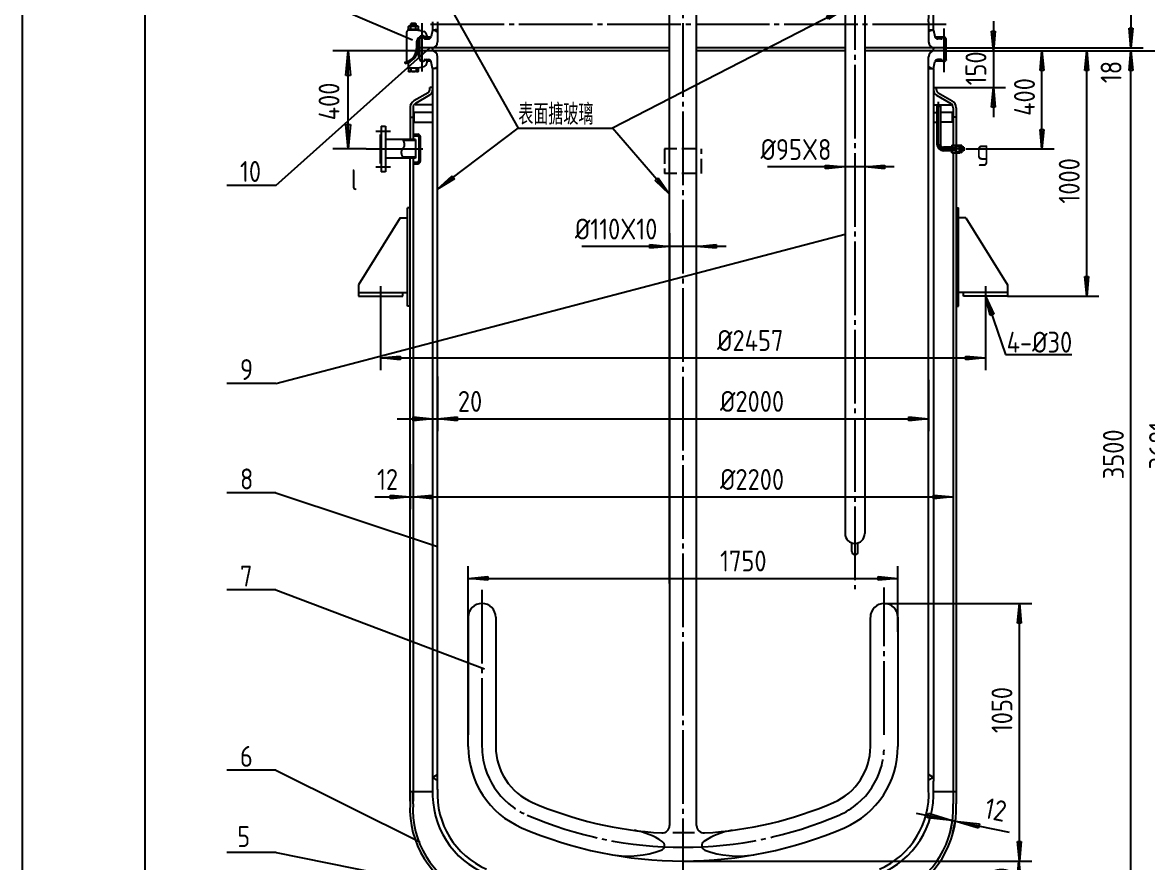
# Model space of a CAD drawing. Extents: x 900 to 66750, y -16816 to 61910.
# Drawn here: x 900.2 to 1129.3, y -3652.5 to -3481.4 of the extents above; entities that cross this region are included whole.
import ezdxf

# ---------------------------------------------------------------- set-up
doc = ezdxf.new("R2010")
doc.units = 0
doc.linetypes.add('DASHDOT', pattern=[18, 15, -1, 1, -1])
doc.linetypes.add('DASHED', pattern=[4, 3, -1])
doc.layers.get('0').update_dxf_attribs({"linetype": 'DASHDOT'})
for name, color, linetype in [('1', 7, 'CONTINUOUS'), ('11', 3, 'CONTINUOUS'), ('12', 7, 'CONTINUOUS'), ('13', 12, 'CONTINUOUS'), ('16', 134, 'CONTINUOUS'), ('2', 4, 'CONTINUOUS'), ('4', 2, 'DASHED'), ('5', 3, 'DASHDOT'), ('8', 3, 'CONTINUOUS')]:
    doc.layers.add(name, color=color, linetype=linetype)
doc.styles.get("Standard").update_dxf_attribs({"font": 'gbenor.shx', "bigfont": 'gbcbig.shx'})
doc.dimstyles.get("Standard").update_dxf_attribs({"dimtxt": 3.5, "dimasz": 4, "dimexe": 2, "dimexo": 0, "dimgap": 1, "dimtad": 1, "dimtoh": 1, "dimdec": 4, "dimzin": 0, "dimdsep": 46, "dimtxsty": 'Standard', "dimcen": 0, "dimadec": 0, "dimazin": 0, "dimtfac": 1, "dimtdec": 4, "dimtmove": 0, "dimatfit": 0, "dimfxl": 1, "dimtolj": 1, "dimtzin": 0, "dimarcsym": 0})

# ---------------------------------------------------------------- blocks, each defined once
blk = doc.blocks.new('Cadt1')
at = {"layer": '1'}
blk.add_line((925.15, -3924.96), (925.15, -3350.96), dxfattribs=at)
at = {"layer": '2'}
blk.add_line((900.15, -3934.96), (900.15, -3340.96), dxfattribs=at)
blk = doc.blocks.new('*D1')
at = {"layer": '8'}
for p, q in [((981.08, -3487.15), (963.37, -3487.15)), ((966.03, -3492.15), (966.49, -3487.15)), ((966.49, -3487.15), (966.96, -3492.15)), ((966.49, -3507.15), (966.49, -3487.15)), ((966.96, -3492.15), (966.03, -3492.15)), ((966.49, -3507.15), (966.03, -3502.15, 1)), ((966.03, -3502.15), (966.96, -3502.15)), ((966.96, -3502.15), (966.49, -3507.15)), ((970.17, -3507.15), (963.37, -3507.15))]:
    blk.add_line(p, q, dxfattribs=at)
at = {"layer": '12', "insert": (964.71, -3501.31), "char_height": 4.25, "width": 65536, "attachment_point": 7, "rotation": 90}
blk.add_mtext('400', dxfattribs=at)
blk = doc.blocks.new('*D2')
at = {"layer": '8'}
for p, q in [((1088.28, -3487.15), (1119.38, -3487.15)), ((1116.51, -3491.15), (1116.88, -3487.15)), ((1116.88, -3487.15), (1117.26, -3491.15)), ((1116.88, -3537.15), (1116.88, -3487.15)), ((1117.26, -3491.15), (1116.51, -3491.15)), ((1116.88, -3537.15), (1116.51, -3533.15, 1)), ((1116.51, -3533.15), (1117.26, -3533.15)), ((1117.26, -3533.15), (1116.88, -3537.15)), ((1100.78, -3537.15), (1119.38, -3537.15))]:
    blk.add_line(p, q, dxfattribs=at)
at = {"layer": '12', "insert": (1115.45, -3518.27), "char_height": 4.25, "width": 65536, "attachment_point": 7, "rotation": 90}
blk.add_mtext('1000', dxfattribs=at)
blk = doc.blocks.new('*D3')
at = {"layer": '8'}
for p, q in [((1088.28, -3487.15), (1128.38, -3487.15)), ((1125.51, -3491.15), (1125.88, -3487.15)), ((1125.88, -3487.15), (1126.26, -3491.15)), ((1125.88, -3662.16), (1125.88, -3487.15)), ((1126.26, -3491.15), (1125.51, -3491.15)), ((1125.88, -3662.16), (1125.51, -3658.16, 1)), ((1125.51, -3658.16), (1126.26, -3658.16)), ((1126.26, -3658.16), (1125.88, -3662.16)), ((1044, -3662.16), (1128.38, -3662.16))]:
    blk.add_line(p, q, dxfattribs=at)
at = {"layer": '12', "insert": (1124.45, -3574.41), "char_height": 4.25, "width": 65536, "attachment_point": 7, "rotation": 90}
blk.add_mtext('3500', dxfattribs=at)
blk = doc.blocks.new('*D6')
at = {"layer": '8'}
for p, q in [((1088.28, -3487.15), (1110.27, -3487.15)), ((1107.39, -3491.15), (1107.77, -3487.15)), ((1107.77, -3487.15), (1108.14, -3491.15)), ((1107.77, -3507.15), (1107.77, -3487.15)), ((1108.14, -3491.15), (1107.39, -3491.15)), ((1107.77, -3507.15), (1107.39, -3503.15, 1)), ((1107.39, -3503.15), (1108.14, -3503.15)), ((1108.14, -3503.15), (1107.77, -3507.15)), ((1092.28, -3507.15), (1110.27, -3507.15))]:
    blk.add_line(p, q, dxfattribs=at)
at = {"layer": '12', "insert": (1106.34, -3500.4), "char_height": 4.25, "width": 65536, "attachment_point": 7, "rotation": 90}
blk.add_mtext('400', dxfattribs=at)
blk = doc.blocks.new('Cadt8')
blk.add_line((983.25, -3481.7), (1088.84, -3481.7))
at = {"layer": '1'}
for p, q in [((983.68, -3481.28), (983.68, -3482.95)), ((984.68, -3481.28), (984.68, -3482.95)), ((1084.68, -3481.28), (1084.68, -3482.95)), ((1085.68, -3482.95), (1085.68, -3481.28, 1)), ((983.68, -3482.95), (984.08, -3482.95, 6.28)), ((1085.68, -3482.95), (1085.28, -3482.95, 6.28))]:
    blk.add_line(p, q, dxfattribs=at)
for centre, radius, start, end in [((1068.04, -3480.4), 17.67, 357.1457, 427.9066), ((1068.04, -3480.32), 16.67, 356.6917, 426.526)]:
    blk.add_arc(centre, radius, start, end, dxfattribs=at)
blk = doc.blocks.new('Cadt11')
at = {"layer": '8'}
for p, q in [((985.49, -3475.1), (987.78, -3478.4, 1)), ((987.12, -3478.77), (985.49, -3475.1)), ((985.49, -3475.1), (1001.13, -3502.91)), ((987.78, -3478.4), (987.12, -3478.77)), ((1001.13, -3502.91), (1020.33, -3502.91))]:
    blk.add_line(p, q, dxfattribs=at)
blk = doc.blocks.new('*D11')
at = {"layer": '8'}
for p, q in [((1082.14, -3642.39), (1101.06, -3646.27)), ((1084.49, -3643.35), (1084.68, -3642.43)), ((1084.68, -3642.43), (1089.48, -3643.89)), ((1089.48, -3643.89), (1084.49, -3643.35)), ((1089.53, -3643.68), (1088.86, -3646.96)), ((1090.1, -3643.8), (1089.43, -3647.07)), ((1090.06, -3644.01), (1095.05, -3644.56)), ((1094.86, -3645.48), (1090.06, -3644.01)), ((1095.05, -3644.56), (1094.86, -3645.48))]:
    blk.add_line(p, q, dxfattribs=at)
at = {"layer": '12', "insert": (1095.82, -3643.37), "char_height": 4.25, "width": 65536, "attachment_point": 7, "rotation": 348.4043}
blk.add_mtext('12', dxfattribs=at)
blk = doc.blocks.new('*D12')
at = {"layer": '8'}
for p, q in [((1034.68, -3652.16), (1105.58, -3652.16)), ((1102.71, -3656.16), (1103.08, -3652.16)), ((1103.08, -3652.16), (1103.46, -3656.16)), ((1103.08, -3652.16), (1103.08, -3662.16)), ((1103.46, -3656.16), (1102.71, -3656.16)), ((1103.08, -3662.16), (1102.71, -3658.16)), ((1102.71, -3658.16), (1103.46, -3658.16)), ((1103.46, -3658.16), (1103.08, -3662.16)), ((1044, -3662.16), (1105.58, -3662.16))]:
    blk.add_line(p, q, dxfattribs=at)
at = {"layer": '12', "insert": (1101.65, -3660.89), "char_height": 4.25, "width": 65536, "attachment_point": 7, "rotation": 90}
blk.add_mtext('200', dxfattribs=at)
blk = doc.blocks.new('Cadt14')
at = {"layer": '8'}
for p, q in [((1096.28, -3537.15), (1097.94, -3540.8, 1)), ((1097.23, -3541.05), (1096.28, -3537.15)), ((1096.28, -3537.15), (1100.38, -3549.01)), ((1097.94, -3540.8), (1097.23, -3541.05)), ((1100.38, -3549.01), (1113.88, -3549.01))]:
    blk.add_line(p, q, dxfattribs=at)
blk = doc.blocks.new('Cadt15')
at = {"layer": '11', "width": 65536, "attachment_point": 7}
for s, insert, char_height in [('l', (967, -3515.54), 4.25), ('1', (968.82, -3515.51), 2.55)]:
    blk.add_mtext(s, dxfattribs=dict(at, insert=insert, char_height=char_height))
blk = doc.blocks.new('Cadt16')
at = {"layer": '1'}
for p, q in [((983.68, -3635.9), (983.68, -3637.56, 1)), ((984.68, -3637.56), (984.68, -3635.9)), ((1084.68, -3637.56), (1084.68, -3635.9)), ((1085.68, -3637.56), (1085.68, -3635.9))]:
    blk.add_line(p, q, dxfattribs=at)
for centre, radius, start, end in [((1001.33, -3638.44), 17.67, 177.1457, 247.9066), ((1001.32, -3638.52), 16.67, 176.6917, 246.526), ((1068.04, -3638.52), 16.67, 293.474, 363.3083), ((1068.04, -3638.44), 17.67, 292.0934, 362.8543)]:
    blk.add_arc(centre, radius, start, end, dxfattribs=at)
blk = doc.blocks.new('*D16')
at = {"layer": '8'}
for p, q in [((990.93, -3605.46), (990.93, -3592.11)), ((1078.43, -3605.46), (1078.43, -3592.11)), ((990.93, -3594.61), (994.93, -3594.23, 1)), ((994.93, -3594.98), (990.93, -3594.61)), ((990.93, -3594.61), (1078.43, -3594.61)), ((994.93, -3594.23), (994.93, -3594.98)), ((1074.43, -3594.98), (1074.43, -3594.23)), ((1074.43, -3594.23), (1078.43, -3594.61)), ((1078.43, -3594.61), (1074.43, -3594.98))]:
    blk.add_line(p, q, dxfattribs=at)
at = {"layer": '12', "insert": (1042.22, -3593.18), "char_height": 4.25, "width": 65536, "attachment_point": 7}
blk.add_mtext('1750', dxfattribs=at)
blk = doc.blocks.new('*D17')
at = {"layer": '8'}
for p, q in [((983.68, -3553.45), (983.68, -3564.61)), ((984.68, -3553.45), (984.68, -3564.61)), ((1084.68, -3554.17), (1084.68, -3564.61)), ((976.48, -3562.11), (1084.68, -3562.11)), ((979.68, -3562.48), (979.68, -3561.73)), ((979.68, -3561.73), (983.68, -3562.11)), ((983.68, -3562.11), (979.68, -3562.48, 1)), ((984.68, -3562.11), (988.68, -3561.73)), ((988.68, -3562.48), (984.68, -3562.11)), ((988.68, -3561.73), (988.68, -3562.48)), ((1080.68, -3562.48), (1080.68, -3561.73)), ((1080.68, -3561.73), (1084.68, -3562.11)), ((1084.68, -3562.11), (1080.68, -3562.48))]:
    blk.add_line(p, q, dxfattribs=at)
at = {"layer": '12', "char_height": 4.25, "width": 65536, "attachment_point": 7}
for s, insert in [('20', (988.82, -3560.68)), ('%%c2000', (1042.21, -3560.68))]:
    blk.add_mtext(s, dxfattribs=dict(at, insert=insert))
blk = doc.blocks.new('*D18')
at = {"layer": '8'}
for p, q in [((979.08, -3571.31), (979.08, -3580.51)), ((979.68, -3571.45), (979.68, -3580.51)), ((1089.68, -3571.31), (1089.68, -3580.51)), ((971.88, -3578.01), (1089.68, -3578.01)), ((975.08, -3578.38), (975.08, -3577.63)), ((975.08, -3577.63), (979.08, -3578.01)), ((979.08, -3578.01), (975.08, -3578.38, 1)), ((979.68, -3578.01), (983.68, -3577.63)), ((983.68, -3578.38), (979.68, -3578.01)), ((983.68, -3577.63), (983.68, -3578.38)), ((1085.68, -3578.38), (1085.68, -3577.63)), ((1085.68, -3577.63), (1089.68, -3578.01)), ((1089.68, -3578.01), (1085.68, -3578.38))]:
    blk.add_line(p, q, dxfattribs=at)
at = {"layer": '12', "char_height": 4.25, "width": 65536, "attachment_point": 7}
for s, insert in [('12', (972.35, -3576.58)), ('%%c2200', (1042.21, -3576.58))]:
    blk.add_mtext(s, dxfattribs=dict(at, insert=insert))
blk = doc.blocks.new('*D19')
at = {"layer": '8'}
for p, q in [((973.08, -3538.35), (973.08, -3552.21)), ((1096.28, -3538.35), (1096.28, -3552.21)), ((973.08, -3549.71), (977.08, -3549.33, 1)), ((977.08, -3550.08), (973.08, -3549.71)), ((973.08, -3549.71), (1096.28, -3549.71)), ((977.08, -3549.33), (977.08, -3550.08)), ((1092.28, -3550.08), (1092.28, -3549.33)), ((1092.28, -3549.33), (1096.28, -3549.71)), ((1096.28, -3549.71), (1092.28, -3550.08))]:
    blk.add_line(p, q, dxfattribs=at)
at = {"layer": '12', "insert": (1041.61, -3548.28), "char_height": 4.25, "width": 65536, "attachment_point": 7}
blk.add_mtext('%%c2457', dxfattribs=at)
blk = doc.blocks.new('Cadt21')
at = {"layer": '2'}
for p, q in [((977.6, -3505.25), (977.61, -3505.26, 1)), ((977.61, -3505.26), (977.61, -3505.28)), ((977.61, -3505.28), (977.62, -3505.3)), ((977.62, -3505.3), (977.63, -3505.32)), ((977.63, -3505.32), (977.64, -3505.34)), ((977.64, -3505.34), (977.65, -3505.37)), ((977.65, -3505.37), (977.66, -3505.4)), ((977.66, -3505.4), (977.68, -3505.43)), ((977.68, -3505.43), (977.69, -3505.45)), ((977.69, -3505.45), (977.7, -3505.48)), ((977.3, -3507.68), (977.29, -3507.71)), ((977.29, -3507.71), (977.29, -3507.74)), ((977.29, -3507.74), (977.29, -3507.77)), ((977.31, -3507.62), (977.3, -3507.65)), ((977.3, -3507.65), (977.3, -3507.68)), ((977.32, -3507.57), (977.31, -3507.6)), ((977.31, -3507.6), (977.31, -3507.62)), ((977.33, -3507.51), (977.32, -3507.54)), ((977.32, -3507.54), (977.32, -3507.57)), ((977.34, -3507.49), (977.33, -3507.51)), ((977.35, -3507.46), (977.34, -3507.49)), ((977.36, -3507.43), (977.35, -3507.46)), ((977.37, -3507.41), (977.36, -3507.43)), ((977.38, -3507.38), (977.37, -3507.41)), ((977.39, -3507.36), (977.38, -3507.38)), ((977.4, -3507.34), (977.39, -3507.36)), ((977.42, -3507.31), (977.4, -3507.34)), ((977.43, -3507.29), (977.42, -3507.31)), ((977.44, -3507.27), (977.43, -3507.29)), ((977.46, -3507.24), (977.44, -3507.27)), ((977.47, -3507.22), (977.46, -3507.24)), ((977.49, -3507.2), (977.47, -3507.22)), ((977.5, -3507.18), (977.49, -3507.2)), ((977.52, -3507.16), (977.5, -3507.18)), ((977.53, -3507.14), (977.52, -3507.16)), ((977.55, -3507.12), (977.53, -3507.14)), ((977.56, -3507.09), (977.55, -3507.12)), ((977.58, -3507.07), (977.56, -3507.09)), ((977.59, -3507.05), (977.58, -3507.07)), ((977.61, -3507.03), (977.59, -3507.05)), ((977.62, -3507.01), (977.61, -3507.03)), ((977.64, -3506.99), (977.62, -3507.01)), ((977.65, -3506.97), (977.64, -3506.99)), ((977.67, -3506.95), (977.65, -3506.97)), ((977.68, -3506.93), (977.67, -3506.95)), ((977.7, -3506.91), (977.68, -3506.93)), ((977.7, -3505.48), (977.71, -3505.51)), ((977.71, -3506.88), (977.7, -3506.91)), ((977.71, -3505.51), (977.72, -3505.54)), ((977.73, -3506.86), (977.71, -3506.88)), ((977.72, -3505.54), (977.73, -3505.57)), ((977.73, -3505.57), (977.74, -3505.6)), ((977.74, -3506.84), (977.73, -3506.86)), ((977.74, -3505.6), (977.76, -3505.63)), ((977.75, -3506.82), (977.74, -3506.84)), ((977.77, -3506.8), (977.75, -3506.82)), ((977.76, -3505.63), (977.77, -3505.67)), ((977.77, -3505.67), (977.78, -3505.7)), ((977.78, -3506.77), (977.77, -3506.8)), ((977.78, -3505.7), (977.79, -3505.73)), ((977.79, -3506.75), (977.78, -3506.77)), ((977.79, -3505.73), (977.8, -3505.76)), ((977.8, -3506.73), (977.79, -3506.75)), ((977.8, -3505.76), (977.81, -3505.79)), ((977.81, -3506.71), (977.8, -3506.73)), ((977.81, -3505.79), (977.82, -3505.83)), ((977.82, -3506.68), (977.81, -3506.71)), ((977.82, -3505.83), (977.83, -3505.86)), ((977.83, -3506.66), (977.82, -3506.68)), ((977.83, -3505.86), (977.84, -3505.89)), ((977.84, -3506.64), (977.83, -3506.66)), ((977.84, -3505.89), (977.85, -3505.92)), ((977.85, -3506.61), (977.84, -3506.64)), ((977.85, -3505.92), (977.85, -3505.96)), ((977.85, -3505.96), (977.86, -3505.99)), ((977.86, -3506.59), (977.85, -3506.61)), ((977.86, -3505.99), (977.87, -3506.02)), ((977.87, -3506.56), (977.86, -3506.59)), ((977.87, -3506.02), (977.87, -3506.05)), ((977.87, -3506.05), (977.88, -3506.08)), ((977.88, -3506.51), (977.87, -3506.54)), ((977.87, -3506.54), (977.87, -3506.56)), ((977.88, -3506.08), (977.88, -3506.11)), ((977.88, -3506.11), (977.89, -3506.14)), ((977.89, -3506.49), (977.88, -3506.51)), ((977.89, -3506.14), (977.89, -3506.17)), ((977.89, -3506.17), (977.89, -3506.2)), ((977.89, -3506.2), (977.9, -3506.23)), ((977.9, -3506.4), (977.89, -3506.43)), ((977.89, -3506.43), (977.89, -3506.46)), ((977.89, -3506.46), (977.89, -3506.49)), ((977.9, -3506.23), (977.9, -3506.26)), ((977.9, -3506.26), (977.9, -3506.29)), ((977.9, -3506.29), (977.9, -3506.32)), ((977.9, -3506.32), (977.9, -3506.35)), ((977.9, -3506.35), (977.9, -3506.38)), ((977.9, -3506.38), (977.9, -3506.4)), ((977.29, -3507.77), (977.29, -3507.8)), ((977.29, -3507.8), (977.29, -3507.83)), ((977.29, -3507.83), (977.29, -3507.87)), ((977.29, -3507.87), (977.29, -3507.9)), ((977.29, -3507.9), (977.29, -3507.93)), ((977.29, -3507.93), (977.29, -3507.96)), ((977.29, -3507.96), (977.29, -3508)), ((977.29, -3508), (977.3, -3508.03)), ((977.3, -3508.03), (977.3, -3508.06)), ((977.3, -3508.06), (977.31, -3508.1)), ((977.31, -3508.1), (977.32, -3508.13)), ((977.32, -3508.13), (977.32, -3508.17)), ((977.32, -3508.17), (977.33, -3508.2)), ((977.33, -3508.2), (977.34, -3508.23)), ((977.34, -3508.23), (977.35, -3508.27)), ((977.35, -3508.27), (977.35, -3508.3)), ((977.35, -3508.3), (977.36, -3508.33)), ((977.36, -3508.33), (977.37, -3508.36)), ((977.37, -3508.36), (977.38, -3508.39)), ((977.38, -3508.39), (977.39, -3508.43)), ((977.39, -3508.43), (977.41, -3508.47)), ((977.41, -3508.47), (977.43, -3508.51)), ((977.43, -3508.51), (977.45, -3508.57)), ((977.45, -3508.57), (977.47, -3508.62)), ((977.47, -3508.62), (977.5, -3508.69)), ((977.5, -3508.69), (977.53, -3508.75)), ((977.53, -3508.75), (977.56, -3508.82)), ((977.56, -3508.82), (977.59, -3508.88)), ((977.59, -3508.88), (977.62, -3508.94)), ((977.62, -3508.94), (977.65, -3509)), ((977.65, -3509), (977.67, -3509.05))]:
    blk.add_line(p, q, dxfattribs=at)
blk = doc.blocks.new('*D21')
at = {"layer": '8'}
for p, q in [((1043.43, -3527.01), (1014.08, -3527.01)), ((1027.93, -3527.38), (1027.93, -3526.63)), ((1027.93, -3526.63), (1031.93, -3527.01)), ((1031.93, -3527.01), (1027.93, -3527.38, 1)), ((1037.43, -3527.01), (1041.43, -3526.63)), ((1041.43, -3527.38), (1037.43, -3527.01)), ((1041.43, -3526.63), (1041.43, -3527.38))]:
    blk.add_line(p, q, dxfattribs=at)
at = {"layer": '12', "insert": (1012.65, -3525.58), "char_height": 4.25, "width": 65536, "attachment_point": 7}
blk.add_mtext('%%c110X10', dxfattribs=at)
blk = doc.blocks.new('*D22')
at = {"layer": '8'}
for p, q in [((1077.68, -3510.81), (1051.88, -3510.81)), ((1063.68, -3511.18), (1063.68, -3510.43)), ((1063.68, -3510.43), (1067.68, -3510.81)), ((1067.68, -3510.81), (1063.68, -3511.18, 1)), ((1071.68, -3510.81), (1075.68, -3510.43)), ((1075.68, -3511.18), (1071.68, -3510.81)), ((1075.68, -3510.43), (1075.68, -3511.18))]:
    blk.add_line(p, q, dxfattribs=at)
at = {"layer": '12', "insert": (1050.45, -3509.38), "char_height": 4.25, "width": 65536, "attachment_point": 7}
blk.add_mtext('%%c95X8', dxfattribs=at)
blk = doc.blocks.new('Cadt24')
at = {"layer": '8'}
for p, q in [((984.68, -3515.32), (1001.13, -3502.91)), ((984.68, -3515.32), (987.65, -3512.61, 1)), ((988.1, -3513.21), (984.68, -3515.32)), ((987.65, -3512.61), (988.1, -3513.21))]:
    blk.add_line(p, q, dxfattribs=at)
blk = doc.blocks.new('Cadt25')
at = {"layer": '8'}
for p, q in [((1031.93, -3516.32), (1020.33, -3502.91)), ((1029.03, -3513.54), (1029.6, -3513.05)), ((1031.93, -3516.32), (1029.03, -3513.54, 1)), ((1029.6, -3513.05), (1031.93, -3516.32))]:
    blk.add_line(p, q, dxfattribs=at)
blk = doc.blocks.new('*D26')
at = {"layer": '8'}
for p, q in [((1097.88, -3481.15), (1097.88, -3500.65)), ((1097.88, -3487.15), (1097.51, -3483.15, 1)), ((1097.51, -3483.15), (1098.26, -3483.15)), ((1098.26, -3483.15), (1097.88, -3487.15)), ((1088.28, -3487.15), (1100.38, -3487.15)), ((1086.28, -3494.65), (1100.38, -3494.65)), ((1097.51, -3498.65), (1097.88, -3494.65)), ((1097.88, -3494.65), (1098.26, -3498.65)), ((1098.26, -3498.65), (1097.51, -3498.65))]:
    blk.add_line(p, q, dxfattribs=at)
at = {"layer": '12', "insert": (1096.45, -3494.2), "char_height": 4.25, "width": 65536, "attachment_point": 7, "rotation": 90}
blk.add_mtext('150', dxfattribs=at)
blk = doc.blocks.new('Cadt28')
at = {"layer": '8'}
for p, q in [((1067.68, -3478.52), (1020.33, -3502.91)), ((1063.95, -3480.02), (1067.68, -3478.52)), ((1064.3, -3480.68), (1063.95, -3480.02)), ((1067.68, -3478.52), (1064.3, -3480.68, 1))]:
    blk.add_line(p, q, dxfattribs=at)
blk = doc.blocks.new('Cadt29')
blk.add_line((981.58, -3491.35), (981.58, -3481.5))
at = {"layer": '1'}
for p, q in [((978.78, -3482.11), (978.73, -3482.21)), ((978.73, -3482.83), (978.73, -3482.21, 6.28)), ((978.73, -3482.83), (978.73, -3482.21)), ((978.78, -3482.11), (980.76, -3482.11)), ((979.33, -3481.58), (979.23, -3481.68)), ((979.23, -3481.68), (980.31, -3481.68)), ((979.23, -3482.11), (979.23, -3481.68)), ((979.25, -3482.83), (979.25, -3482.24)), ((980.21, -3481.58), (979.33, -3481.58)), ((980.21, -3481.58), (980.31, -3481.68)), ((980.29, -3482.83), (980.29, -3482.24)), ((980.31, -3482.11), (980.31, -3481.68)), ((980.76, -3482.11), (980.81, -3482.21)), ((980.81, -3482.83), (980.81, -3482.21, 6.28)), ((980.81, -3482.83), (980.81, -3482.21)), ((978.68, -3482.97), (978.34, -3483.37, 6.28)), ((978.34, -3483.37), (978.34, -3489.36, 6.28)), ((978.87, -3482.83), (978.61, -3482.83)), ((978.68, -3482.97), (978.61, -3482.97)), ((978.62, -3482.83), (978.62, -3482.95)), ((980.67, -3482.97), (978.68, -3482.97)), ((978.73, -3482.83), (980.81, -3482.83)), ((980.67, -3482.83), (978.87, -3482.83)), ((980.67, -3482.83), (980.93, -3482.83)), ((980.67, -3482.97), (980.93, -3482.97)), ((980.86, -3482.97), (981.87, -3483.22, 6.28)), ((980.93, -3482.83), (980.93, -3482.98)), ((982.2, -3484.73), (982.36, -3484.73, 6.28)), ((982.49, -3484.01), (982.49, -3484.6)), ((980.36, -3485.72), (980.36, -3486.71)), ((980.65, -3485.72), (980.65, -3486.71)), ((980.66, -3487.54), (980.65, -3485.72)), ((982.16, -3488.96), (982.3, -3488.96)), ((982.5, -3489.16), (982.5, -3489.6, 6.28)), ((978.07, -3489.73), (978.07, -3489.43, 6.28)), ((978.76, -3490.66), (978.75, -3489.54, 6.28)), ((979.29, -3490.66), (978.76, -3490.66)), ((978.76, -3490.66), (978.76, -3491.32)), ((980.82, -3490.66), (978.76, -3490.66)), ((978.79, -3491.38), (978.76, -3491.32, 6.28)), ((980.77, -3491.38), (978.79, -3491.38)), ((979.17, -3490.66), (979.17, -3490.66)), ((979.26, -3490.66), (979.26, -3491.25)), ((979.29, -3490.66), (979.29, -3490.66)), ((980.26, -3490.66), (980.26, -3490.66, 1)), ((980.26, -3490.66), (980.66, -3490.66)), ((980.3, -3490.66), (980.3, -3491.25)), ((980.39, -3490.66), (980.39, -3490.66)), ((981.86, -3490.39), (980.66, -3490.66)), ((980.77, -3491.38), (980.82, -3491.28, 6.28)), ((980.82, -3491.28), (980.82, -3490.66, 6.28))]:
    blk.add_line(p, q, dxfattribs=at)
for centre, radius, start, end in [((978.99, -3482.42), 0.315, 34.6147, 145.3853), ((979.77, -3483.16), 1.06, 60.5915, 119.4085), ((980.55, -3482.42), 0.315, 34.6147, 145.3853), ((982.18, -3485.72), 1.82, 128.377, 180), ((982.18, -3485.72), 1.53, 128.377, 180), ((981.61, -3485.01), 0.909, 20.5268, 129.9796), ((981.61, -3485.01), 0.612, 30, 129.9796), ((981.68, -3484.01), 0.817, 0, 75.9638), ((982.2, -3484.67), 0.0681, 210, 270), ((982.36, -3484.6), 0.136, 270, 360), ((977.59, -3486.71), 3.06, 278.949, 360), ((977.59, -3486.71), 2.77, 279.9163, 360), ((984.54, -3487.2), 3.9, 184.9908, 206.8948), ((981.62, -3488.69), 0.612, 206.8948, 333.6122), ((982.3, -3489.16), 0.204, 0, 90), ((979, -3491.07), 0.315, 219.3839, 325.3853), ((979.78, -3490.33), 1.06, 240.5915, 299.4085), ((980.56, -3491.07), 0.315, 214.6147, 325.3853), ((981.68, -3489.6), 0.817, 282.5288, 360)]:
    blk.add_arc(centre, radius, start, end, dxfattribs=at)
at = {"layer": '16'}
blk.add_line((978.93, -3482.95), (978.87, -3482.95), dxfattribs=at)
at = {"layer": '2'}
for p, q in [((979.35, -3482.11), (979.35, -3481.58, 6.28)), ((980.19, -3482.11), (980.19, -3481.58))]:
    blk.add_line(p, q, dxfattribs=at)
blk = doc.blocks.new('Cadt32')
at = {"layer": '1'}
for p, q in [((979.08, -3638.1), (979.08, -3640.52, 1)), ((983.68, -3638.1), (979.08, -3638.1, 6.28)), ((979.68, -3640.52), (979.68, -3638.1)), ((1090.28, -3638.1), (1085.68, -3638.1, 6.28))]:
    blk.add_line(p, q, dxfattribs=at)
for centre, radius, start, end in [((997.99, -3641.57), 18.93, 176.8263, 247.3072), ((997.98, -3641.62), 18.33, 176.5642, 246.5341), ((1071.38, -3641.57), 18.93, 292.6928, 363.1737), ((1071.38, -3641.62), 18.33, 293.4659, 363.4358), ((1034.68, -3557.62), 110, 246.4218, 255.845), ((1034.68, -3557.62), 110, 280.6876, 293.5782), ((1034.68, -3557.57), 110.6, 246.5574, 255.9234), ((1034.68, -3557.57), 110.6, 280.629, 293.4426), ((1034.68, -3557.62), 110, 257.8776, 264.2477), ((1034.68, -3557.57), 110.6, 257.9444, 264.2791), ((1034.68, -3557.62), 110, 275.7523, 278.6796), ((1034.68, -3557.57), 110.6, 275.7209, 278.6322)]:
    blk.add_arc(centre, radius, start, end, dxfattribs=at)
blk = doc.blocks.new('*D33')
at = {"layer": '8'}
for p, q in [((1088.28, -3487.15), (1137.78, -3487.15)), ((1134.91, -3491.15), (1135.28, -3487.15)), ((1135.28, -3487.15), (1135.66, -3491.15)), ((1135.28, -3671.1), (1135.28, -3487.15)), ((1135.66, -3491.15), (1134.91, -3491.15)), ((1135.28, -3671.1), (1134.91, -3667.1, 1)), ((1134.91, -3667.1), (1135.66, -3667.1)), ((1135.66, -3667.1), (1135.28, -3671.1)), ((1056.13, -3671.1), (1137.78, -3671.1))]:
    blk.add_line(p, q, dxfattribs=at)
at = {"layer": '12', "insert": (1133.85, -3572.41), "char_height": 4.25, "width": 65536, "attachment_point": 7, "rotation": 90}
blk.add_mtext('3681', dxfattribs=at)
blk = doc.blocks.new('*D34')
at = {"layer": '8'}
for p, q in [((1045.43, -3450.93), (1128.38, -3450.93)), ((1125.51, -3454.93), (1125.88, -3450.93)), ((1125.88, -3450.93), (1126.26, -3454.93, 1)), ((1125.88, -3450.93), (1125.88, -3486.55)), ((1126.26, -3454.93), (1125.51, -3454.93)), ((1125.88, -3486.55), (1125.51, -3482.55)), ((1125.51, -3482.55), (1126.26, -3482.55)), ((1126.26, -3482.55), (1125.88, -3486.55)), ((1088.27, -3486.55), (1128.38, -3486.55))]:
    blk.add_line(p, q, dxfattribs=at)
at = {"layer": '12', "insert": (1124.45, -3468.91), "char_height": 4.25, "width": 65536, "attachment_point": 7, "rotation": 90}
blk.add_mtext('729', dxfattribs=at)
blk = doc.blocks.new('Cadt37')
for p, q in [((993.73, -3596.93), (993.73, -3628.84, 6.28)), ((1075.63, -3626.43), (1075.63, -3596.44, 6.28))]:
    blk.add_line(p, q)
for centre, radius, start, end in [((1008.93, -3628.84), 15.2, 180, 246.662), ((1060.43, -3628.84), 15.2, 293.338, 360), ((1034.68, -3569.16), 80.2, 246.662, 270), ((1034.68, -3569.16), 80.2, 270, 293.338)]:
    blk.add_arc(centre, radius, start, end)
at = {"layer": '1'}
for p, q in [((990.93, -3628.84), (990.93, -3602.5)), ((990.93, -3602.5), (990.93, -3626.43, 6.28)), ((1072.83, -3628.84), (1072.83, -3602.53, 6.28)), ((1078.43, -3602.5), (1078.43, -3628.84, 6.28)), ((1037.02, -3646.44), (1032.57, -3646.44, 6.28))]:
    blk.add_line(p, q, dxfattribs=at)
for centre, radius, start, end in [((993.73, -3602.5), 2.8, 0, 180), ((1075.63, -3602.5), 2.8, 0, 180), ((1008.93, -3628.84), 18, 180, 246.662), ((1008.93, -3628.84), 12.4, 180, 246.662), ((1060.43, -3628.84), 12.4, 293.338, 360), ((1060.43, -3628.84), 18, 293.338, 360), ((1034.68, -3569.16), 77.4, 246.662, 266.7901), ((1034.68, -3569.16), 77.4, 273.2099, 293.338), ((1030.43, -3644.94), 1.5, 266.7901, 360), ((1038.93, -3644.94), 1.5, 180, 273.2099), ((1034.68, -3569.16), 83, 246.662, 270), ((1022.54, -3659.8), 14.06, 55.7241, 81.1405), ((1034.68, -3569.16), 83, 270, 293.338), ((1046.82, -3659.8), 14.06, 98.8595, 124.2759), ((1029.89, -3649.01), 1, 290.0652, 415.7241), ((1039.47, -3649.01), 1, 124.2759, 249.9348), ((1023.44, -3631.35), 19.8, 260.8433, 290.0652), ((1045.92, -3631.35), 19.8, 249.9348, 279.1567)]:
    blk.add_arc(centre, radius, start, end, dxfattribs=at)
blk = doc.blocks.new('*D37')
at = {"layer": '8'}
for p, q in [((1075.63, -3599.7), (1105.68, -3599.7)), ((1102.81, -3603.7), (1103.18, -3599.7)), ((1103.18, -3599.7), (1103.56, -3603.7)), ((1103.18, -3652.16), (1103.18, -3599.7)), ((1103.56, -3603.7), (1102.81, -3603.7)), ((1103.18, -3652.16), (1102.81, -3648.16)), ((1102.81, -3648.16), (1103.56, -3648.16)), ((1103.56, -3648.16), (1103.18, -3652.16)), ((1034.68, -3652.16), (1105.68, -3652.16))]:
    blk.add_line(p, q, dxfattribs=at)
at = {"layer": '12', "insert": (1101.75, -3626.12), "char_height": 4.25, "width": 65536, "attachment_point": 7, "rotation": 90}
blk.add_mtext('1050', dxfattribs=at)
blk = doc.blocks.new('*D38')
at = {"layer": '8'}
for p, q in [((1013.81, -3780.39), (1055.55, -3724.2)), ((1052.87, -3727.19), (1055.55, -3724.2)), ((1055.55, -3724.2), (1053.47, -3727.64)), ((1053.47, -3727.64), (1052.87, -3727.19)), ((1013.81, -3780.39), (1015.89, -3776.96)), ((1016.49, -3777.4), (1013.81, -3780.39)), ((1015.89, -3776.96), (1016.49, -3777.4))]:
    blk.add_line(p, q, dxfattribs=at)
at = {"layer": '12', "insert": (1043.76, -3737.69), "char_height": 4.25, "width": 65536, "attachment_point": 7, "rotation": 53.3889}
blk.add_mtext('%%c1400', dxfattribs=at)
blk = doc.blocks.new('*D42')
at = {"layer": '8'}
for p, q in [((1040.93, -3370.22), (1146.77, -3370.22)), ((1143.9, -3374.22), (1144.27, -3370.22)), ((1144.27, -3370.22), (1144.65, -3374.22)), ((1144.27, -3671.1), (1144.27, -3370.22)), ((1144.65, -3374.22), (1143.9, -3374.22)), ((1144.27, -3671.1), (1143.9, -3667.1, 1)), ((1143.9, -3667.1), (1144.65, -3667.1)), ((1144.65, -3667.1), (1144.27, -3671.1)), ((1056.13, -3671.1), (1146.77, -3671.1))]:
    blk.add_line(p, q, dxfattribs=at)
at = {"layer": '12', "insert": (1142.84, -3510.56), "char_height": 4.25, "width": 65536, "attachment_point": 7, "rotation": 90}
blk.add_mtext('6130', dxfattribs=at)

msp = doc.modelspace()

# ---------------------------------------------------------------- linework, layer by layer
for p, q in [((1034.68087, -3676.52269), (1034.68087, -3365.2474)), ((1087.78087, -3482.64502), (1087.78087, -3491.53614)), ((1086.73087, -3506.14628), (1086.73087, -3497.52606, 6.28319)), ((972.08921, -3503.52003), (975.06921, -3503.52003)), ((970.16601, -3507.14503), (981.6993, -3507.14503)), ((1092.03426, -3507.14628), (1087.73087, -3507.14628)), ((972.08921, -3510.77003), (975.06921, -3510.77003)), ((973.08087, -3535.11701), (973.08087, -3538.34738)), ((1096.28087, -3535.11701), (1096.28087, -3538.34738))]:
    msp.add_line(p, q)
msp.add_arc((1087.73087, -3506.14628), 1, 180, 270)
at = {"layer": '1'}
for p, q in [((1031.93087, -3595.644), (1031.93087, -3451.15216)), ((1031.93087, -3516.32075), (1031.93087, -3451.42988)), ((1037.43087, -3644.9411), (1037.43087, -3451.15216)), ((1067.68087, -3457.03483), (1067.68087, -3585.47423, 6.28319)), ((1071.68087, -3457.00989), (1071.68087, -3585.47423)), ((981.08087, -3484.74144), (981.17983, -3484.57003)), ((981.08087, -3488.94862), (981.08087, -3484.74144)), ((982.18708, -3484.74503), (982.81239, -3484.74503, 6.28319)), ((983.35783, -3484.39503), (982.49247, -3484.39503)), ((983.68087, -3482.94503), (983.39928, -3484.26978, 6.28319)), ((984.68087, -3482.84503), (983.68087, -3482.94503)), ((984.08087, -3482.94503), (983.68087, -3482.94503)), ((984.08087, -3482.94503), (984.68087, -3483.29144, 6.28319)), ((984.68087, -3482.84503), (984.68087, -3485.29503)), ((1084.68087, -3482.84503), (1085.68087, -3482.94503)), ((1084.68087, -3482.84503), (1084.68087, -3485.29503)), ((1085.28087, -3482.94503), (1084.68087, -3483.29144, 6.28319)), ((1085.28087, -3482.94503), (1085.68087, -3482.94503)), ((1085.68087, -3482.94503), (1085.96245, -3484.26978)), ((1087.78087, -3484.39503), (1086.0039, -3484.39503)), ((1087.17465, -3484.74503), (1086.54934, -3484.74503, 6.28319)), ((1087.78087, -3484.39503), (1087.87879, -3484.39503, 6.28319)), ((1088.28087, -3484.74144), (1088.1819, -3484.57003, 6.28319)), ((1088.28087, -3488.94862), (1088.28087, -3484.74144)), ((1031.93087, -3486.54503), (981.08087, -3486.54503)), ((983.68087, -3486.51978), (983.68087, -3487.14503, 6.28319)), ((1067.68087, -3486.54503), (1037.43087, -3486.54503)), ((1088.26587, -3486.54503), (1071.68087, -3486.54503)), ((1085.68087, -3487.14503), (1085.68087, -3486.51978)), ((1031.93087, -3487.14503), (981.08087, -3487.14503)), ((981.08087, -3488.94862), (981.17983, -3489.12003)), ((981.58087, -3489.29503), (981.54475, -3489.29503, 5.82263)), ((982.18708, -3488.94503), (982.81239, -3488.94503)), ((983.35783, -3489.29503), (982.50093, -3489.29503)), ((984.68087, -3635.89503), (984.68087, -3488.39503, 6.28319)), ((1067.68087, -3487.14503), (1037.43087, -3487.14503)), ((1088.28087, -3487.14503), (1071.68087, -3487.14503)), ((1088.28087, -3487.14503), (1071.68087, -3487.14503)), ((1084.68087, -3635.89503), (1084.68087, -3488.39503)), ((1087.87879, -3489.29503), (1086.0039, -3489.29503)), ((1087.17465, -3488.94503), (1086.54934, -3488.94503, 6.28319)), ((1087.78087, -3489.29503), (1087.87879, -3489.29503)), ((1088.28087, -3488.94862), (1088.1819, -3489.12003)), ((983.68087, -3490.74503), (983.39928, -3489.42029)), ((984.68087, -3490.84503), (983.68087, -3490.74503)), ((984.08087, -3490.74503), (983.68087, -3490.74503)), ((983.68087, -3490.74503), (983.68087, -3635.89503)), ((984.08087, -3490.74503), (984.68087, -3490.39862, 6.28319)), ((1085.28087, -3490.74503), (1084.68087, -3490.39862, 6.28319)), ((1084.68087, -3490.84503), (1085.68087, -3490.74503)), ((1085.28087, -3490.74503), (1085.68087, -3490.74503)), ((1085.68087, -3490.74503), (1085.96245, -3489.42029)), ((1085.68087, -3490.74503), (1085.68087, -3635.89503)), ((982.75587, -3495.69154), (979.88087, -3497.35142)), ((983.05587, -3496.21116), (980.18087, -3497.87104)), ((983.08087, -3495.12862), (983.08087, -3494.64503, 6.28319)), ((983.68087, -3494.64503), (983.08087, -3494.64503)), ((983.68076, -3495.14503), (983.68087, -3495.14503)), ((1085.68087, -3494.64503), (1086.28087, -3494.64503)), ((1085.68097, -3495.14503), (1085.68087, -3495.14503)), ((1086.28087, -3495.12862), (1086.28087, -3494.64503)), ((1086.30587, -3496.21116), (1089.18087, -3497.87104)), ((1086.60587, -3495.69154), (1089.48087, -3497.35142)), ((983.68087, -3498.14503), (980.1033, -3498.14503, 6.28319)), ((1085.68087, -3498.14503), (1089.25843, -3498.14503, 6.28319)), ((1086.38087, -3498.39628), (1086.38087, -3506.14628)), ((1086.38087, -3498.39628), (1087.08087, -3498.39628, 6.28319)), ((1087.08087, -3498.39628), (1087.08087, -3506.14628)), ((979.08087, -3498.73706), (979.08087, -3505.24503)), ((979.08087, -3500.69503), (979.68087, -3500.69503)), ((979.68087, -3498.73706), (979.68087, -3505.24503)), ((983.68087, -3499.69503), (979.68087, -3499.69503)), ((979.88087, -3499.69503), (979.88087, -3501.69503)), ((1085.68087, -3499.69503), (1086.38087, -3499.69503)), ((1089.68087, -3499.69503), (1087.08087, -3499.69503)), ((1089.48087, -3499.69503), (1089.48087, -3501.69503)), ((1089.68087, -3498.73706), (1089.68087, -3506.34628)), ((1090.28087, -3500.69503), (1089.68087, -3500.69503)), ((1090.28087, -3498.73706), (1090.28087, -3506.34628)), ((973.18087, -3502.52003), (973.18087, -3511.77003)), ((973.18087, -3502.52003), (974.08087, -3502.52003)), ((974.08087, -3502.52003), (974.08087, -3511.77003)), ((979.68087, -3501.69503), (983.68087, -3501.69503)), ((1085.68087, -3501.69503), (1086.38087, -3501.69503)), ((1089.68087, -3501.69503), (1087.08087, -3501.69503)), ((973.08087, -3510.09503), (973.08087, -3504.19503)), ((973.18087, -3504.19503), (973.08087, -3504.19503)), ((980.18087, -3505.24503), (974.08087, -3505.24503)), ((980.18087, -3505.44503), (977.68415, -3505.44503)), ((979.68087, -3504.14503), (980.63087, -3504.14503)), ((979.68087, -3504.44503), (980.63087, -3504.44503)), ((980.18087, -3505.24503), (980.18087, -3509.04503)), ((980.88087, -3504.69503), (980.88087, -3509.59503, 6.28319)), ((981.18087, -3509.59503), (981.18087, -3504.69503)), ((1089.73087, -3506.79628), (1087.73087, -3506.79628)), ((1089.73087, -3507.49628), (1087.73087, -3507.49628)), ((1089.43087, -3506.67128), (1089.30587, -3506.79628)), ((1089.43087, -3507.62128), (1089.31423, -3507.49628)), ((1089.43087, -3506.34628), (1091.03087, -3506.34628)), ((1089.43087, -3506.34628), (1089.43087, -3506.67128)), ((1089.53087, -3506.77128), (1089.43087, -3506.67128)), ((1089.53087, -3507.52128), (1089.43087, -3507.62128)), ((1089.43087, -3507.94628), (1089.43087, -3507.62128)), ((1089.53087, -3506.79628), (1089.53087, -3506.77128)), ((1089.53087, -3506.77128), (1089.73087, -3506.77128)), ((1089.53087, -3507.52128), (1089.53087, -3507.49628)), ((1089.53087, -3507.52128), (1089.73087, -3507.52128)), ((1089.73087, -3506.77128), (1089.73087, -3507.52128)), ((1090.13087, -3506.89628), (1089.73087, -3506.89628)), ((1090.13087, -3507.39628), (1089.73087, -3507.39628)), ((1090.13087, -3506.47128), (1090.28087, -3506.47128)), ((1090.13087, -3507.82128), (1090.13087, -3506.47128)), ((1090.28087, -3507.82128), (1090.28087, -3506.47128)), ((1090.28087, -3506.5668), (1090.30587, -3506.56602)), ((1090.28087, -3507.72577), (1090.30587, -3507.72655)), ((1090.30587, -3506.50792), (1090.43625, -3506.50384)), ((1090.30587, -3506.50792), (1090.30587, -3507.78465)), ((1090.43625, -3506.50384), (1090.95587, -3506.4876)), ((1090.95587, -3506.54336), (1091.03087, -3506.46836)), ((1090.95587, -3507.80497), (1090.95587, -3506.4876)), ((1091.18087, -3506.59628), (1090.95587, -3506.59628)), ((1091.18087, -3507.69628), (1090.95587, -3507.69628)), ((1091.03087, -3506.34628), (1091.03087, -3506.59628)), ((1091.03087, -3507.94628), (1091.03087, -3507.69628)), ((1091.38087, -3506.34628), (1091.18087, -3506.34628)), ((1091.18087, -3506.34628), (1091.18087, -3507.94628)), ((1091.38087, -3506.34628), (1091.38087, -3507.94628)), ((1091.88087, -3506.79278), (1091.38087, -3506.79278)), ((1091.38087, -3507.12128), (1091.88087, -3507.12128)), ((1091.38087, -3507.17128), (1091.88087, -3507.17128)), ((1091.88087, -3507.49978), (1091.38087, -3507.49978)), ((1091.88087, -3506.79278), (1091.88087, -3507.49978)), ((980.18087, -3509.04503), (974.08087, -3509.04503)), ((980.18087, -3508.84503), (977.57603, -3508.84503)), ((979.08087, -3639.97096), (979.08087, -3509.04503)), ((979.68087, -3509.04503), (979.68087, -3639.97096)), ((979.68087, -3509.84503), (980.63087, -3509.84503, 6.28319)), ((1089.43087, -3507.94628), (1091.03087, -3507.94628)), ((1089.68087, -3507.94628), (1089.68087, -3640.52096)), ((1090.13087, -3507.82128), (1090.28087, -3507.82128)), ((1090.28087, -3507.94628), (1090.28087, -3640.52096)), ((1090.30587, -3507.78465), (1090.95587, -3507.80497)), ((1090.95587, -3507.74921), (1091.03087, -3507.82421)), ((1091.38087, -3507.94628), (1091.18087, -3507.94628)), ((973.18087, -3510.09503), (973.08087, -3510.09503, 6.28319)), ((974.08087, -3511.77003), (973.18087, -3511.77003)), ((979.68087, -3510.14503), (980.63087, -3510.14503)), ((979.08087, -3519.14503), (978.58087, -3519.14503)), ((978.58087, -3539.14503), (978.58087, -3519.14503)), ((1090.28087, -3519.14503), (1090.78087, -3519.14503)), ((1090.78087, -3539.14503), (1090.78087, -3519.14503)), ((977.08087, -3521.14503), (968.58087, -3534.84503)), ((977.08087, -3521.14503), (978.58087, -3521.14503)), ((1092.28087, -3521.14503), (1090.78087, -3521.14503)), ((1092.28087, -3521.14503), (1100.78087, -3534.84503)), ((1031.93087, -3524.2895), (1031.93087, -3644.9411)), ((968.58087, -3534.84503), (968.58087, -3537.14503)), ((1100.78087, -3534.84503), (1100.78087, -3537.14503)), ((968.58087, -3536.34503), (978.58087, -3536.34503)), ((968.58087, -3537.14503), (977.58087, -3537.14503)), ((977.58087, -3537.14503), (977.58087, -3536.34503)), ((1100.78087, -3536.34503), (1090.78087, -3536.34503)), ((1091.78087, -3537.14503), (1091.78087, -3536.34503)), ((1100.78087, -3537.14503), (1091.78087, -3537.14503)), ((979.08087, -3539.14503), (978.58087, -3539.14503)), ((1090.28087, -3539.14503), (1090.78087, -3539.14503)), ((1069.05587, -3589.13489), (1069.05587, -3587.37407)), ((1070.30587, -3589.13489), (1070.30587, -3587.37407)), ((996.53087, -3602.49829), (996.53087, -3628.84216)), ((983.68087, -3635.14503), (984.68087, -3634.56768)), ((983.68087, -3635.14503), (984.68087, -3635.72238)), ((1085.68087, -3635.14503), (1084.68087, -3634.56768)), ((1085.68087, -3635.14503), (1084.68087, -3635.72238))]:
    msp.add_line(p, q, dxfattribs=at)
for centre, radius, start, end in [((981.48294, -3484.74503), 0.35, 148.6533623, 149.9999992), ((981.58087, -3484.74503), 0.35, 30, 90), ((982.18708, -3484.39503), 0.35, 210, 270), ((982.81239, -3484.14503), 0.6, 270, 348), ((1086.54934, -3484.14503), 0.6, 192, 270), ((1087.17465, -3484.39503), 0.35, 270, 330), ((1087.78087, -3484.74503), 0.35, 90, 150), ((1087.87879, -3484.74503), 0.35, 30.0000008, 90), ((983.43087, -3485.29503), 1.25, 270, 360), ((1085.93087, -3485.29503), 1.25, 180, 270), ((981.58087, -3488.94503), 0.35, 270, 330), ((982.18708, -3489.29503), 0.35, 90, 150), ((982.81239, -3489.54503), 0.6, 12, 90), ((983.43087, -3488.39503), 1.25, 0, 90), ((1085.93087, -3488.39503), 1.25, 90, 180), ((1086.54934, -3489.54503), 0.6, 90, 168), ((1087.17465, -3489.29503), 0.35, 30, 90), ((1087.78087, -3488.94503), 0.35, 210, 270), ((1087.87879, -3488.94503), 0.35, 270, 329.9999992), ((982.43087, -3495.12862), 0.65, 300, 360), ((982.43087, -3495.12862), 1.25, 300, 360), ((1086.93087, -3495.12862), 1.25, 180, 240), ((1086.93087, -3495.12862), 0.65, 180, 240), ((980.68087, -3498.73706), 1.6, 120, 180), ((980.68087, -3498.73706), 1, 120, 180), ((1088.68087, -3498.73706), 1, 0, 60), ((1088.68087, -3498.73706), 1.6, 0, 60), ((980.63087, -3504.69503), 0.55, 0, 90), ((980.63087, -3504.69503), 0.25, 0, 90), ((1087.73087, -3506.14628), 1.35, 180, 270), ((1087.73087, -3506.14628), 0.65, 180, 270), ((980.63087, -3509.59503), 0.25, 270, 360), ((980.63087, -3509.59503), 0.55, 270, 360), ((1069.68087, -3585.47423), 2, 180, 270), ((1069.68087, -3585.47423), 2, 270, 360), ((1069.68087, -3589.13489), 0.625, 180, 270), ((1069.68087, -3589.13489), 0.625, 270, 360)]:
    msp.add_arc(centre, radius, start, end, dxfattribs=at)
at = {"layer": '13'}
for p, q in [((1089.30651, -3507.48801), (1089.31341, -3507.4811)), ((1089.40991, -3507.59883), (1089.43162, -3507.62053)), ((1089.5195, -3507.49628), (1089.53087, -3507.50765)), ((1090.28087, -3506.5087), (1090.30587, -3506.50792)), ((1090.30587, -3506.56602), (1090.95345, -3506.54578)), ((1090.30587, -3507.72655), (1090.95587, -3507.74687)), ((1090.41767, -3506.48526), (1090.46177, -3506.52936)), ((1090.95587, -3506.4876), (1091.01342, -3506.4858)), ((1091.03087, -3506.48526), (1091.01342, -3506.4858)), ((1091.88087, -3506.79278), (1091.37866, -3507.12365)), ((1091.88087, -3507.12128), (1091.38087, -3506.79278)), ((1091.88087, -3507.17128), (1091.38087, -3507.49978)), ((1091.88087, -3507.49978), (1091.38087, -3507.17128)), ((1090.28087, -3507.76267), (1090.3255, -3507.80731)), ((1090.28087, -3507.78387), (1090.30587, -3507.78465)), ((1090.95587, -3507.80497), (1091.01342, -3507.80676)), ((1091.03087, -3507.80731), (1091.01342, -3507.80676))]:
    msp.add_line(p, q, dxfattribs=at)
at = {"layer": '2'}
for p, q in [((951.74271, -3473.01868), (979.58087, -3484.89503)), ((951.74271, -3514.55834), (983.11339, -3486.54503)), ((951.74271, -3514.55834), (941.74271, -3514.55834)), ((951.74271, -3554.8913), (1067.68087, -3524.46653)), ((951.74271, -3554.8913), (941.74271, -3554.8913)), ((951.74271, -3577.17009), (941.74271, -3577.17009)), ((951.74271, -3577.17009), (984.68087, -3588.13426)), ((951.74271, -3596.96115), (941.74271, -3596.96115)), ((951.74271, -3596.96115), (994.23087, -3612.99873)), ((951.74271, -3633.67417), (941.74271, -3633.67417)), ((951.74271, -3633.67417), (981.10189, -3648.22498)), ((951.78087, -3650.40497), (941.78087, -3650.40497)), ((951.78087, -3650.40497), (1029.23087, -3666.03641))]:
    msp.add_line(p, q, dxfattribs=at)
at = {"layer": '4'}
for p, q in [((1037.43087, -3507.14503), (1030.93087, -3507.14503)), ((1030.93087, -3507.14503), (1030.93087, -3512.14503)), ((1038.43087, -3512.14503), (1038.43087, -3507.14503)), ((1037.43087, -3512.14503), (1030.93087, -3512.14503))]:
    msp.add_line(p, q, dxfattribs=at)
at = {"layer": '5'}
msp.add_line((1069.68087, -3453.98348), (1069.68087, -3596.78113), dxfattribs=at)

# ---------------------------------------------------------------- block references
for name in ['Cadt1', '*D42', '*D34', 'Cadt8', 'Cadt11', 'Cadt28', 'Cadt29', '*D26', '*D1', '*D3', '*D33', '*D2', '*D6', 'Cadt24', 'Cadt25', 'Cadt21', '*D22', 'Cadt15', '*D21', 'Cadt14', '*D19', '*D17', '*D18', '*D16', 'Cadt37', 'Cadt16', 'Cadt32']:
    msp.add_blockref(name, (0, 0))

# ---------------------------------------------------------------- texts
at = {"layer": '11', "insert": (1123.98087, -3493.744), "char_height": 4.25, "width": 65536, "attachment_point": 7, "rotation": 90}
msp.add_mtext('18', dxfattribs=at)
at = {"layer": '11', "char_height": 4.25, "width": 65536, "attachment_point": 7}
for s, insert in [('表面搪玻璃', (1001.13087, -3502.20572)), ('g', (1094.38087, -3510.64503)), ('10', (944.44271, -3513.85834)), ('4-%%c30', (1100.58087, -3548.619)), ('9', (944.44271, -3554.1913)), ('8', (944.44271, -3576.47009)), ('7', (944.44271, -3596.26115)), ('6', (944.44271, -3632.97417)), ('5', (943.88087, -3649.30497))]:
    msp.add_mtext(s, dxfattribs=dict(at, insert=insert))

# ---------------------------------------------------------------- dimensions: what is measured, and where the dimension line sits
at = {"layer": '8'}
for base, p2, text, picture, middle in [((1103.18087, -3599.69829), (1075.63087, -3599.69829), '1050', '*D37', (1103.18087, -3622.36019)), ((1103.08087, -3662.16019), (1043.99584, -3662.16019), '200', '*D12', (1103.08087, -3657.88679))]:
    dim = msp.add_linear_dim(base=base, p1=(1034.68087, -3652.16019), p2=p2, angle=90, text=text, dimstyle='Standard', dxfattribs=at)
    dim.commit()
    dim.dimension.update_dxf_attribs({"geometry": picture, "text_midpoint": middle})
dim = msp.add_diameter_dim_2p(p1=(1055.55416, -3724.20169), p2=(1013.80757, -3780.39086), text='%%c1400', dimstyle='Standard', dxfattribs=at)
dim.commit()
dim.dimension.update_dxf_attribs({"geometry": '*D38', "text_midpoint": (1047.98087, -3734.39503)})
dim = msp.add_aligned_dim(p1=(1089.52661, -3643.68293), p2=(1090.10435, -3643.80148), distance=-0.21585, text='12', dimstyle='Standard', dxfattribs=at)
dim.commit()
dim.dimension.update_dxf_attribs({"geometry": '*D11', "text_midpoint": (1096.99633, -3645.43601)})

doc.saveas('drawing.dxf')
